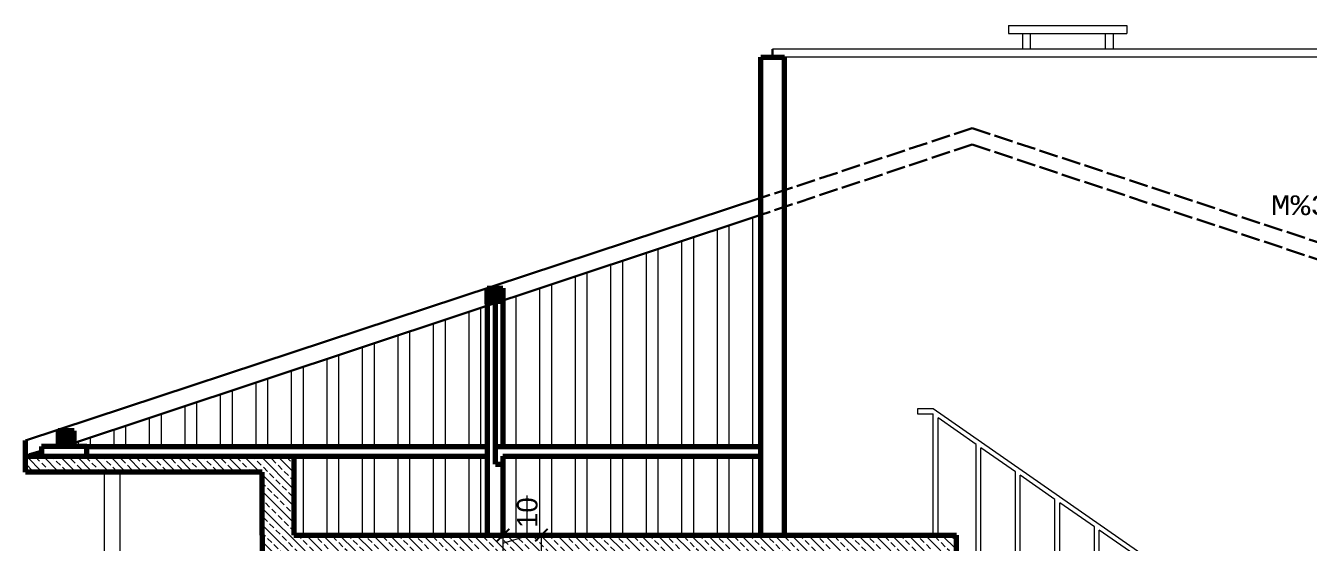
# Model space of a CAD drawing. Header units: millimetres. Extents: x 35860 to 71103, y -11298 to -8385.
# Drawn here: x 54347 to 55161, y -9369 to -9040 of the extents above; entities that cross this region are included whole.
import ezdxf
from ezdxf.enums import TextEntityAlignment as Align

# ---------------------------------------------------------------- set-up
doc = ezdxf.new("R2010")
doc.units = ezdxf.units.MM
doc.header["$MEASUREMENT"] = 0
doc.linetypes.add('ÇİZGİ1', pattern=[15, 12, -3])
doc.layers.get('0').update_dxf_attribs({"lineweight": 15})
for name, color, linetype, lineweight in [('02', 2, 'Continuous', 20), ('03_Yazı', 1, 'Continuous', 30), ('07', 3, 'Continuous', 70), ('Ölçü', 140, 'Continuous', 20)]:
    doc.layers.add(name, color=color, linetype=linetype, lineweight=lineweight)
doc.styles.add('C', font='')
doc.styles.get('C').set_extended_font_data('Courier New Tur')

msp = doc.modelspace()

# ---------------------------------------------------------------- hatches: boundary and pattern name
h = msp.add_hatch()
h.set_pattern_fill('ANSI32,_O', color=256, scale=60, angle=45)
h.set_pattern_definition([(90, (-91.9, 0), (-22.5, 4e-15), []), (90, (-84.4, 7.5), (-22.5, 4e-15), [])])
h.paths.add_polyline_path([(54639.63, -9218.01), (54377.77, -9305.07), (54377.77, -9307.32), (54385.85, -9307.32), (54639.63, -9307.32)])
h.paths.add_polyline_path([(54639.63, -9313.42), (54517.08, -9313.42), (54517.08, -9363.42), (54639.63, -9363.42)])
h.paths.add_polyline_path([(54813.09, -9313.42), (54649.63, -9313.42), (54649.63, -9363.42), (54813.09, -9363.42)])
h.paths.add_polyline_path([(54813.09, -9160.33), (54649.63, -9214.68), (54649.63, -9216.88), (54649.63, -9307.32), (54813.09, -9307.32)])
h.paths.add_polyline_path([(54674.77, -9362.06), (54674.77, -9340.39), (54655.27, -9340.39), (54655.27, -9362.06)], flags=24)
for points in [[(54649.63, -9216.88), (54649.63, -9206.88), (54639.63, -9206.88), (54639.63, -9216.88)], [(54367.77, -9307.32), (54367.77, -9297.32), (54377.77, -9297.32), (54377.77, -9307.32)]]:
    msp.add_hatch(color=256).paths.add_polyline_path(points)
h = msp.add_hatch()
h.set_pattern_fill('ANSI33', color=256, scale=30, style=0)
h.set_pattern_definition([(135, (107399.5166, 65.1045), (5.3033009, 5.3033009), []), (135, (107394.213, 65.1045), (5.3033009, 5.3033009), [3.75, -1.875])])
h.paths.add_polyline_path([(54812.08, -9373.42), (54522.08, -9373.42), (54522.08, -9413.42), (54497.08, -9413.42), (54497.08, -9363.42), (54497.08, -9323.42), (54347.08, -9323.42), (54347.08, -9313.42), (54497.08, -9313.42), (54517.08, -9313.42), (54517.08, -9363.42), (54937.08, -9363.42), (54937.08, -9373.42), (54837.08, -9373.42), (54837.08, -9413.42), (54812.08, -9413.42)])

# ---------------------------------------------------------------- linework, layer by layer
for p, q in [((54397.08, -9548.42), (54397.08, -9323.42)), ((54407.08, -9548.42), (54407.08, -9323.42))]:
    msp.add_line(p, q)
at = {"linetype": 'ByBlock', "const_width": 1.2}
for points in [[(54645.63, -9367.42), (54653.63, -9359.42)], [(54670.03, -9367.42), (54678.03, -9359.42)]]:
    msp.add_lwpolyline(points, dxfattribs=at)
for p in [(54649.63, -9363.42), (54674.03, -9363.42), (54674.03, -9363.42)]:
    msp.add_point(p)
at = {"layer": '02'}
for p, q in [((54970.09, -9040.42), (54970.09, -9045.42)), ((54970.09, -9040.42), (55045.09, -9040.42)), ((55045.09, -9040.42), (55045.09, -9045.42)), ((54970.09, -9045.42), (55045.09, -9045.42)), ((54979.09, -9055.42), (54979.09, -9045.42)), ((54984.09, -9055.42), (54984.09, -9045.42)), ((55031.64, -9055.42), (55031.64, -9045.42)), ((55036.64, -9055.42), (55036.64, -9045.42)), ((55194.58, -9055.42), (54820.59, -9055.42)), ((55187.08, -9060.42), (54828.09, -9060.42)), ((54922.42, -9283.42), (54912.42, -9283.42)), ((54912.42, -9283.42), (54912.42, -9286.42)), ((55095.28, -9403.69), (54922.42, -9283.42)), ((54912.42, -9286.42), (54922.42, -9286.42)), ((54922.42, -9363.42), (54922.42, -9286.42)), ((54925.42, -9363.42), (54925.42, -9289.16)), ((54949.58, -9305.98), (54925.42, -9289.16)), ((54949.58, -9380.6), (54949.58, -9305.98)), ((54949.58, -9346.24), (54949.58, -9305.98)), ((54952.58, -9380.6), (54952.58, -9308.07)), ((54974.58, -9323.37), (54952.58, -9308.07)), ((54952.58, -9346.24), (54952.58, -9308.07)), ((54974.58, -9397.79), (54974.58, -9323.37)), ((54977.58, -9397.79), (54977.58, -9325.46)), ((54999.58, -9340.77), (54977.58, -9325.46)), ((54999.58, -9414.97), (54999.58, -9340.77)), ((55002.58, -9414.97), (55002.58, -9342.85)), ((55024.58, -9358.16), (55002.58, -9342.85)), ((55024.58, -9432.15), (55024.58, -9358.16)), ((55027.58, -9432.15), (55027.58, -9360.25)), ((55049.58, -9375.55), (55027.58, -9360.25))]:
    msp.add_line(p, q, dxfattribs=at)
at = {"layer": '03_Yazı'}
for p, q in [((54820.59, -9060.42), (54820.59, -9055.42)), ((54813.09, -9149.64), (54347.08, -9303.42)), ((54813.09, -9160.33), (54371.02, -9307.32))]:
    msp.add_line(p, q, dxfattribs=at)
at = {"layer": '03_Yazı', "linetype": 'ÇİZGİ1'}
for p, q in [((54947.08, -9105.42), (54813.09, -9149.64)), ((54947.08, -9105.42), (55202.08, -9189.57)), ((54947.08, -9115.78), (54813.09, -9160.33)), ((54947.08, -9115.78), (55202.08, -9200.57))]:
    msp.add_line(p, q, dxfattribs=at)
at = {"layer": '07'}
for p, q in [((54813.09, -9363.42), (54813.09, -9060.42)), ((54813.09, -9060.42), (54828.09, -9060.42)), ((54828.09, -9363.42), (54828.09, -9060.42)), ((54639.63, -9216.88), (54639.63, -9206.88)), ((54639.63, -9206.88), (54649.63, -9206.88)), ((54644.96, -9318.34), (54644.96, -9210.64)), ((54649.63, -9206.88), (54649.63, -9216.88)), ((54639.63, -9216.88), (54639.63, -9307.32)), ((54649.63, -9216.88), (54649.63, -9307.32)), ((54377.77, -9297.32), (54367.77, -9297.32)), ((54367.77, -9297.32), (54367.77, -9307.32)), ((54377.77, -9307.32), (54377.77, -9297.32)), ((54347.08, -9313.42), (54347.08, -9303.42)), ((54385.85, -9307.32), (54357.13, -9307.32)), ((54357.13, -9307.32), (54357.13, -9313.42)), ((54385.85, -9313.42), (54385.85, -9307.32)), ((54385.85, -9307.32), (54639.63, -9307.32)), ((54639.63, -9307.32), (54639.63, -9363.42)), ((54644.96, -9307.32), (54813.09, -9307.32)), ((54347.08, -9323.42), (54347.08, -9313.42)), ((54347.08, -9313.42), (54497.08, -9313.42)), ((54357.13, -9311.07), (54349.69, -9313.08)), ((54497.08, -9313.42), (54517.08, -9313.42)), ((54517.08, -9313.42), (54517.08, -9363.42)), ((54517.08, -9313.42), (54639.63, -9313.42)), ((54649.63, -9313.42), (54649.63, -9363.42)), ((54649.63, -9313.42), (54813.09, -9313.42)), ((54497.08, -9323.42), (54347.08, -9323.42)), ((54497.08, -9363.42), (54497.08, -9323.42)), ((54644.96, -9318.34), (54649.63, -9318.34)), ((54497.08, -9363.42), (54497.08, -9413.42)), ((54517.08, -9363.42), (54937.08, -9363.42)), ((54937.08, -9373.42), (54937.08, -9363.42))]:
    msp.add_line(p, q, dxfattribs=at)
at = {"layer": 'Ölçü'}
for p, q in [((54665.02, -9363.81), (54665.02, -9338.38)), ((54649.63, -9363.42), (54649.63, -9373.42)), ((54649.63, -9368.42), (54665.02, -9363.81)), ((54674.03, -9638.42), (54674.03, -9363.42)), ((54674.66, -9363.42), (54675.28, -9363.42))]:
    msp.add_line(p, q, dxfattribs=at)

# ---------------------------------------------------------------- texts
at = {"layer": '03_Yazı'}
msp.add_text('10', height=13, rotation=90, dxfattribs=at).set_placement((54671.52, -9358.81))
at = {"layer": '03_Yazı', "style": 'C'}
msp.add_attdef('M%33', text='A:10.00m2', height=12.5, dxfattribs=at).set_placement((55161.42, -9154.28), align=Align.MIDDLE_CENTER)

doc.saveas('drawing.dxf')
